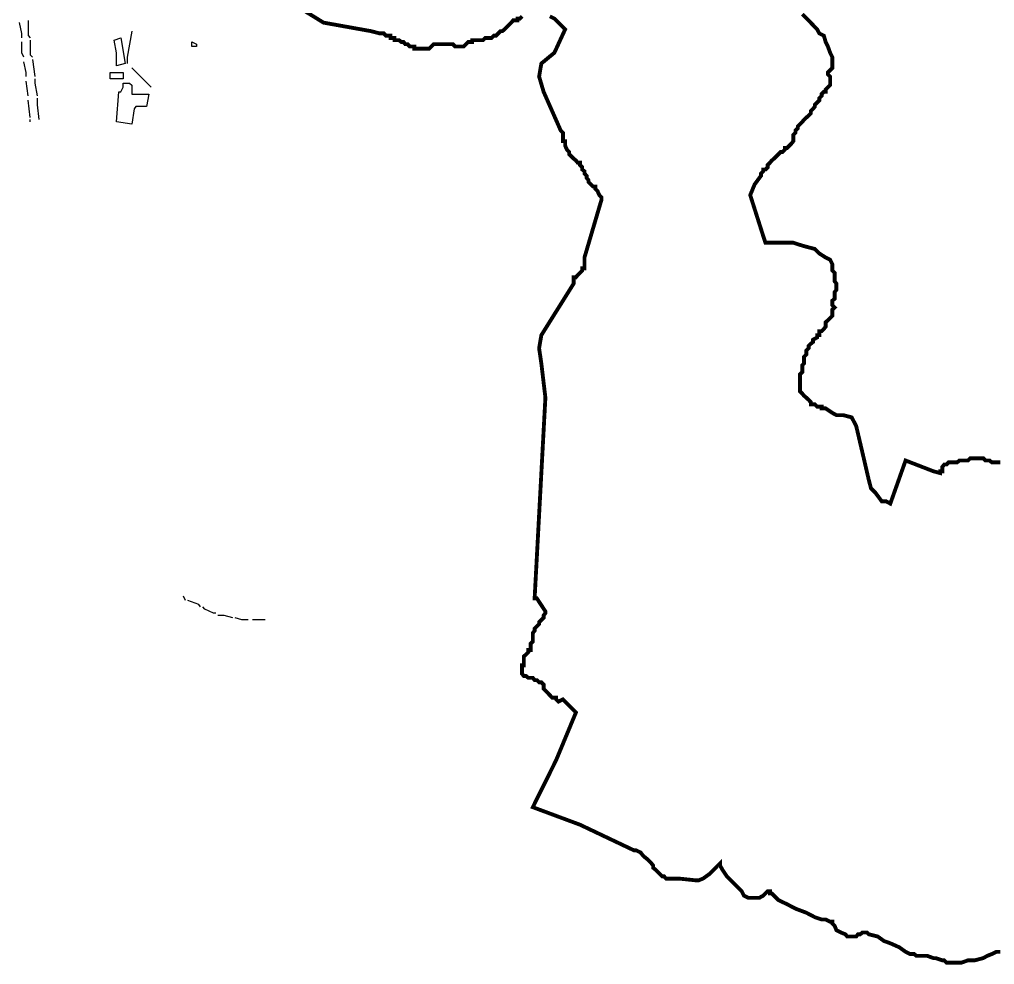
# Model space of a CAD drawing. Header units: millimetres. Extents: x -3588 to 75209, y -3737 to 38254.
# Drawn here: x -2829 to -2216, y 21992 to 22586 of the extents above; entities that cross this region are included whole.
import ezdxf

# ---------------------------------------------------------------- set-up
doc = ezdxf.new("R2010")
doc.units = ezdxf.units.MM
doc.layers.add('P', color=253, linetype='Continuous')

msp = doc.modelspace()

# ---------------------------------------------------------------- linework, layer by layer
at = {"layer": 'P'}
for points, const_width in [([(-2512.642, 22587.508), (-2514.05, 22586.1), (-2515.459, 22586.1), (-2515.459, 22584.963), (-2518.291, 22584.963), (-2519.411, 22583.555), (-2520.836, 22582.147), (-2522.244, 22580.738), (-2523.652, 22579.33), (-2525.061, 22578.194), (-2526.197, 22578.194), (-2527.605, 22576.785), (-2529.014, 22575.377), (-2530.422, 22575.377), (-2531.83, 22573.953), (-2534.375, 22573.953), (-2535.783, 22573.953), (-2537.208, 22572.544), (-2538.616, 22572.544), (-2541.16, 22572.544), (-2542.569, 22572.544), (-2543.977, 22572.544), (-2543.977, 22571.424), (-2545.385, 22571.424), (-2546.522, 22571.424), (-2547.93, 22570.016), (-2549.338, 22568.592), (-2550.747, 22568.592), (-2552.155, 22568.592), (-2554.7, 22568.592), (-2556.108, 22570.016), (-2558.941, 22570.016), (-2561.485, 22570.016), (-2562.894, 22570.016), (-2565.71, 22570.016), (-2566.846, 22570.016), (-2568.255, 22570.016), (-2569.663, 22568.592), (-2571.071, 22567.183), (-2572.48, 22567.183), (-2573.616, 22567.183), (-2575.024, 22567.183), (-2576.433, 22567.183), (-2577.857, 22567.183), (-2579.265, 22567.183), (-2580.386, 22567.183), (-2580.386, 22568.592), (-2581.81, 22568.592), (-2583.218, 22568.592), (-2584.627, 22570.016), (-2586.035, 22570.016), (-2587.171, 22571.424), (-2588.579, 22571.424), (-2589.988, 22572.544), (-2591.396, 22572.544), (-2592.804, 22572.544), (-2592.804, 22573.953), (-2593.941, 22573.953), (-2595.349, 22573.953), (-2595.349, 22575.377), (-2596.757, 22575.377), (-2598.182, 22575.377), (-2599.59, 22576.785), (-2600.71, 22576.785), (-2602.135, 22576.785), (-2607.496, 22578.194), (-2637.407, 22583.555), (-2661.684, 22598.518)], 2.417), ([(-2512.642, 22587.508), (-2514.05, 22586.1), (-2515.459, 22586.1), (-2515.459, 22584.963), (-2518.291, 22584.963), (-2519.411, 22583.555), (-2520.836, 22582.147), (-2522.244, 22580.738), (-2523.652, 22579.33), (-2525.061, 22578.194), (-2526.197, 22578.194), (-2527.605, 22576.785), (-2529.014, 22575.377), (-2530.422, 22575.377), (-2531.83, 22573.953), (-2534.375, 22573.953), (-2535.783, 22573.953), (-2537.208, 22572.544), (-2538.616, 22572.544), (-2541.16, 22572.544), (-2542.569, 22572.544), (-2543.977, 22572.544), (-2543.977, 22571.424), (-2545.385, 22571.424), (-2546.522, 22571.424), (-2547.93, 22570.016), (-2549.338, 22568.592), (-2550.747, 22568.592), (-2552.155, 22568.592), (-2554.7, 22568.592), (-2556.108, 22570.016), (-2558.941, 22570.016), (-2561.485, 22570.016), (-2562.894, 22570.016), (-2565.71, 22570.016), (-2566.846, 22570.016), (-2568.255, 22570.016), (-2569.663, 22568.592), (-2571.071, 22567.183), (-2572.48, 22567.183), (-2573.616, 22567.183), (-2575.024, 22567.183), (-2576.433, 22567.183), (-2577.857, 22567.183), (-2579.265, 22567.183), (-2580.386, 22567.183), (-2580.386, 22568.592), (-2581.81, 22568.592), (-2583.218, 22568.592), (-2584.627, 22570.016), (-2586.035, 22570.016), (-2587.171, 22571.424), (-2588.579, 22571.424), (-2589.988, 22572.544), (-2591.396, 22572.544), (-2592.804, 22572.544), (-2592.804, 22573.953), (-2593.941, 22573.953), (-2595.349, 22573.953), (-2595.349, 22575.377), (-2596.757, 22575.377), (-2598.182, 22575.377), (-2599.59, 22576.785), (-2600.71, 22576.785), (-2602.135, 22576.785), (-2607.496, 22578.194), (-2637.407, 22583.555), (-2661.684, 22598.518)], 1.2), ([(-2336.489, 22588.916), (-2332.536, 22584.963), (-2327.175, 22579.33), (-2325.766, 22576.785), (-2322.95, 22575.377), (-2321.814, 22571.424), (-2320.405, 22568.592), (-2318.997, 22564.639), (-2317.589, 22561.822), (-2317.589, 22560.414), (-2317.589, 22559.005), (-2317.589, 22557.869), (-2317.589, 22555.052), (-2318.997, 22553.628), (-2320.405, 22552.22), (-2320.405, 22551.099), (-2318.997, 22549.691), (-2318.997, 22546.859), (-2318.997, 22545.45), (-2318.997, 22544.314), (-2320.405, 22542.906), (-2321.814, 22541.497), (-2321.814, 22540.089), (-2322.95, 22540.089), (-2324.358, 22538.681), (-2324.358, 22537.544), (-2325.766, 22536.136), (-2325.766, 22534.728), (-2327.175, 22533.303), (-2328.583, 22531.895), (-2328.583, 22530.775), (-2329.719, 22529.366), (-2331.128, 22527.942), (-2331.128, 22526.534), (-2332.536, 22525.125), (-2335.369, 22522.581), (-2336.489, 22521.173), (-2337.913, 22519.764), (-2339.322, 22518.356), (-2339.322, 22517.22), (-2340.73, 22515.811), (-2340.73, 22514.403), (-2342.138, 22512.979), (-2342.138, 22511.57), (-2342.138, 22509.042), (-2343.275, 22507.617), (-2344.683, 22506.209), (-2346.091, 22504.801), (-2347.5, 22504.801), (-2347.5, 22503.664), (-2348.908, 22502.256), (-2350.044, 22502.256), (-2351.452, 22500.848), (-2352.861, 22499.44), (-2354.285, 22498.031), (-2355.693, 22496.895), (-2356.814, 22495.487), (-2358.238, 22494.078), (-2358.238, 22492.654), (-2359.646, 22491.246), (-2361.055, 22491.246), (-2361.055, 22490.125), (-2362.463, 22488.717), (-2362.463, 22487.293), (-2366.416, 22481.931), (-2369.233, 22475.162), (-2361.055, 22449.476), (-2359.646, 22445.235), (-2354.285, 22445.235), (-2347.5, 22445.235), (-2342.138, 22445.235), (-2337.913, 22443.827), (-2333.96, 22442.69), (-2328.583, 22441.282), (-2325.766, 22438.465), (-2321.814, 22435.921), (-2318.997, 22434.512), (-2317.589, 22431.68), (-2317.589, 22430.271), (-2317.589, 22429.151), (-2317.589, 22427.743), (-2316.164, 22426.319), (-2316.164, 22424.91), (-2316.164, 22423.502), (-2316.164, 22422.366), (-2316.164, 22420.957), (-2315.044, 22419.549), (-2315.044, 22418.141), (-2315.044, 22416.732), (-2315.044, 22415.596), (-2316.164, 22414.188), (-2316.164, 22412.779), (-2316.164, 22411.355), (-2316.164, 22409.947), (-2317.589, 22408.826), (-2317.589, 22407.418), (-2317.589, 22405.994), (-2316.164, 22404.586), (-2317.589, 22403.177), (-2317.589, 22400.633), (-2317.589, 22399.224), (-2318.997, 22397.816), (-2320.405, 22396.408), (-2321.814, 22395.271), (-2321.814, 22393.863), (-2321.814, 22392.455), (-2322.95, 22391.03), (-2324.358, 22389.622), (-2325.766, 22389.622), (-2325.766, 22388.502), (-2325.766, 22387.093), (-2327.175, 22387.093), (-2327.175, 22385.669), (-2329.719, 22384.261), (-2329.719, 22382.852), (-2331.128, 22381.716), (-2332.536, 22380.308), (-2332.536, 22378.9), (-2333.96, 22377.491), (-2333.96, 22376.083), (-2333.96, 22374.947), (-2335.369, 22373.538), (-2335.369, 22370.706), (-2335.369, 22369.297), (-2336.489, 22368.177), (-2336.489, 22366.769), (-2336.489, 22365.344), (-2336.489, 22363.936), (-2337.913, 22362.528), (-2337.913, 22361.391), (-2337.913, 22359.983), (-2337.913, 22358.575), (-2337.913, 22355.758), (-2337.913, 22354.622), (-2337.913, 22353.214), (-2337.913, 22351.805), (-2336.489, 22350.381), (-2335.369, 22348.973), (-2333.96, 22347.852), (-2332.536, 22346.444), (-2331.128, 22345.02), (-2331.128, 22343.611), (-2329.719, 22343.611), (-2328.583, 22343.611), (-2327.175, 22342.203), (-2325.766, 22342.203), (-2324.358, 22342.203), (-2324.358, 22341.067), (-2322.95, 22341.067), (-2321.814, 22341.067), (-2317.589, 22338.25), (-2315.044, 22336.842), (-2310.803, 22336.842), (-2305.442, 22335.433), (-2302.625, 22330.056), (-2297.264, 22307.203), (-2294.719, 22296.192), (-2293.311, 22290.831), (-2290.478, 22287.998), (-2286.525, 22282.637), (-2283.709, 22282.637), (-2281.164, 22281.229), (-2271.562, 22308.323), (-2254.07, 22301.554), (-2249.829, 22300.417), (-2249.829, 22301.554), (-2248.421, 22301.554), (-2248.421, 22302.962), (-2248.421, 22304.37), (-2247.284, 22305.795), (-2245.876, 22305.795), (-2244.468, 22307.203), (-2243.059, 22307.203), (-2241.651, 22307.203), (-2240.515, 22307.203), (-2239.106, 22307.203), (-2237.698, 22308.323), (-2236.29, 22308.323), (-2234.865, 22308.323), (-2233.745, 22308.323), (-2232.337, 22308.323), (-2230.912, 22309.731), (-2229.504, 22309.731), (-2228.096, 22309.731), (-2226.96, 22309.731), (-2225.551, 22309.731), (-2224.143, 22309.731), (-2222.735, 22309.731), (-2221.326, 22308.323), (-2220.19, 22308.323), (-2218.782, 22308.323), (-2217.373, 22307.203), (-2212.012, 22307.203)], 2.417), ([(-2336.489, 22588.916), (-2332.536, 22584.963), (-2327.175, 22579.33), (-2325.766, 22576.785), (-2322.95, 22575.377), (-2321.814, 22571.424), (-2320.405, 22568.592), (-2318.997, 22564.639), (-2317.589, 22561.822), (-2317.589, 22560.414), (-2317.589, 22559.005), (-2317.589, 22557.869), (-2317.589, 22555.052), (-2318.997, 22553.628), (-2320.405, 22552.22), (-2320.405, 22551.099), (-2318.997, 22549.691), (-2318.997, 22546.859), (-2318.997, 22545.45), (-2318.997, 22544.314), (-2320.405, 22542.906), (-2321.814, 22541.497), (-2321.814, 22540.089), (-2322.95, 22540.089), (-2324.358, 22538.681), (-2324.358, 22537.544), (-2325.766, 22536.136), (-2325.766, 22534.728), (-2327.175, 22533.303), (-2328.583, 22531.895), (-2328.583, 22530.775), (-2329.719, 22529.366), (-2331.128, 22527.942), (-2331.128, 22526.534), (-2332.536, 22525.125), (-2335.369, 22522.581), (-2336.489, 22521.173), (-2337.913, 22519.764), (-2339.322, 22518.356), (-2339.322, 22517.22), (-2340.73, 22515.811), (-2340.73, 22514.403), (-2342.138, 22512.979), (-2342.138, 22511.57), (-2342.138, 22509.042), (-2343.275, 22507.617), (-2344.683, 22506.209), (-2346.091, 22504.801), (-2347.5, 22504.801), (-2347.5, 22503.664), (-2348.908, 22502.256), (-2350.044, 22502.256), (-2351.452, 22500.848), (-2352.861, 22499.44), (-2354.285, 22498.031), (-2355.693, 22496.895), (-2356.814, 22495.487), (-2358.238, 22494.078), (-2358.238, 22492.654), (-2359.646, 22491.246), (-2361.055, 22491.246), (-2361.055, 22490.125), (-2362.463, 22488.717), (-2362.463, 22487.293), (-2366.416, 22481.931), (-2369.233, 22475.162), (-2361.055, 22449.476), (-2359.646, 22445.235), (-2354.285, 22445.235), (-2347.5, 22445.235), (-2342.138, 22445.235), (-2337.913, 22443.827), (-2333.96, 22442.69), (-2328.583, 22441.282), (-2325.766, 22438.465), (-2321.814, 22435.921), (-2318.997, 22434.512), (-2317.589, 22431.68), (-2317.589, 22430.271), (-2317.589, 22429.151), (-2317.589, 22427.743), (-2316.164, 22426.319), (-2316.164, 22424.91), (-2316.164, 22423.502), (-2316.164, 22422.366), (-2316.164, 22420.957), (-2315.044, 22419.549), (-2315.044, 22418.141), (-2315.044, 22416.732), (-2315.044, 22415.596), (-2316.164, 22414.188), (-2316.164, 22412.779), (-2316.164, 22411.355), (-2316.164, 22409.947), (-2317.589, 22408.826), (-2317.589, 22407.418), (-2317.589, 22405.994), (-2316.164, 22404.586), (-2317.589, 22403.177), (-2317.589, 22400.633), (-2317.589, 22399.224), (-2318.997, 22397.816), (-2320.405, 22396.408), (-2321.814, 22395.271), (-2321.814, 22393.863), (-2321.814, 22392.455), (-2322.95, 22391.03), (-2324.358, 22389.622), (-2325.766, 22389.622), (-2325.766, 22388.502), (-2325.766, 22387.093), (-2327.175, 22387.093), (-2327.175, 22385.669), (-2329.719, 22384.261), (-2329.719, 22382.852), (-2331.128, 22381.716), (-2332.536, 22380.308), (-2332.536, 22378.9), (-2333.96, 22377.491), (-2333.96, 22376.083), (-2333.96, 22374.947), (-2335.369, 22373.538), (-2335.369, 22370.706), (-2335.369, 22369.297), (-2336.489, 22368.177), (-2336.489, 22366.769), (-2336.489, 22365.344), (-2336.489, 22363.936), (-2337.913, 22362.528), (-2337.913, 22361.391), (-2337.913, 22359.983), (-2337.913, 22358.575), (-2337.913, 22355.758), (-2337.913, 22354.622), (-2337.913, 22353.214), (-2337.913, 22351.805), (-2336.489, 22350.381), (-2335.369, 22348.973), (-2333.96, 22347.852), (-2332.536, 22346.444), (-2331.128, 22345.02), (-2331.128, 22343.611), (-2329.719, 22343.611), (-2328.583, 22343.611), (-2327.175, 22342.203), (-2325.766, 22342.203), (-2324.358, 22342.203), (-2324.358, 22341.067), (-2322.95, 22341.067), (-2321.814, 22341.067), (-2317.589, 22338.25), (-2315.044, 22336.842), (-2310.803, 22336.842), (-2305.442, 22335.433), (-2302.625, 22330.056), (-2297.264, 22307.203), (-2294.719, 22296.192), (-2293.311, 22290.831), (-2290.478, 22287.998), (-2286.525, 22282.637), (-2283.709, 22282.637), (-2281.164, 22281.229), (-2271.562, 22308.323), (-2254.07, 22301.554), (-2249.829, 22300.417), (-2249.829, 22301.554), (-2248.421, 22301.554), (-2248.421, 22302.962), (-2248.421, 22304.37), (-2247.284, 22305.795), (-2245.876, 22305.795), (-2244.468, 22307.203), (-2243.059, 22307.203), (-2241.651, 22307.203), (-2240.515, 22307.203), (-2239.106, 22307.203), (-2237.698, 22308.323), (-2236.29, 22308.323), (-2234.865, 22308.323), (-2233.745, 22308.323), (-2232.337, 22308.323), (-2230.912, 22309.731), (-2229.504, 22309.731), (-2228.096, 22309.731), (-2226.96, 22309.731), (-2225.551, 22309.731), (-2224.143, 22309.731), (-2222.735, 22309.731), (-2221.326, 22308.323), (-2220.19, 22308.323), (-2218.782, 22308.323), (-2217.373, 22307.203), (-2212.012, 22307.203)], 1.2), ([(-2212.012, 21999.5), (-2214.541, 21999.5), (-2217.373, 21998.091), (-2220.19, 21996.971), (-2222.735, 21995.547), (-2228.096, 21994.138), (-2229.504, 21994.138), (-2232.337, 21994.138), (-2236.29, 21992.73), (-2240.515, 21992.73), (-2243.059, 21992.73), (-2244.468, 21992.73), (-2245.876, 21992.73), (-2247.284, 21994.138), (-2248.421, 21994.138), (-2252.662, 21995.547), (-2254.07, 21995.547), (-2258.023, 21996.971), (-2260.839, 21996.971), (-2263.384, 21996.971), (-2264.792, 21996.971), (-2266.201, 21998.091), (-2268.745, 21998.091), (-2271.562, 21999.5), (-2275.515, 22002.332), (-2281.164, 22004.861), (-2285.117, 22006.285), (-2289.07, 22009.102), (-2294.719, 22010.51), (-2295.84, 22011.646), (-2297.264, 22011.646), (-2298.672, 22011.646), (-2300.081, 22010.51), (-2301.489, 22010.51), (-2302.625, 22009.102), (-2304.033, 22009.102), (-2305.442, 22009.102), (-2308.258, 22009.102), (-2309.395, 22010.51), (-2312.211, 22011.646), (-2315.044, 22013.055), (-2316.164, 22015.871), (-2317.589, 22017.296), (-2317.589, 22018.416), (-2318.997, 22018.416), (-2321.814, 22019.824), (-2324.358, 22019.824), (-2328.583, 22021.249), (-2333.96, 22024.065), (-2340.73, 22026.61), (-2346.091, 22029.426), (-2351.452, 22031.971), (-2352.861, 22033.379), (-2354.285, 22034.788), (-2355.693, 22036.196), (-2356.814, 22036.196), (-2356.814, 22037.62), (-2358.238, 22037.62), (-2359.646, 22036.196), (-2361.055, 22034.788), (-2363.599, 22033.379), (-2366.416, 22033.379), (-2367.824, 22033.379), (-2370.369, 22033.379), (-2373.185, 22034.788), (-2374.61, 22037.62), (-2377.138, 22040.149), (-2381.379, 22044.39), (-2383.924, 22046.935), (-2386.741, 22051.16), (-2388.149, 22053.704), (-2388.149, 22055.112), (-2394.935, 22048.343), (-2398.887, 22045.51), (-2401.704, 22044.39), (-2403.112, 22044.39), (-2413.835, 22045.51), (-2415.259, 22045.51), (-2416.668, 22045.51), (-2417.788, 22045.51), (-2422.029, 22045.51), (-2423.437, 22046.935), (-2424.573, 22046.935), (-2425.982, 22048.343), (-2427.39, 22049.751), (-2428.798, 22051.16), (-2430.207, 22052.296), (-2430.207, 22053.704), (-2431.343, 22055.112), (-2432.751, 22056.521), (-2434.16, 22057.945), (-2435.584, 22059.065), (-2436.992, 22060.474), (-2438.113, 22061.898), (-2440.945, 22063.306), (-2442.354, 22063.306), (-2476.233, 22079.39), (-2505.872, 22090.401), (-2491.181, 22120.039), (-2478.762, 22149.966), (-2486.956, 22158.144), (-2489.773, 22156.736), (-2491.181, 22158.144), (-2491.181, 22159.281), (-2492.317, 22159.281), (-2493.725, 22159.281), (-2499.087, 22164.93), (-2499.087, 22166.05), (-2499.087, 22167.458), (-2500.511, 22168.883), (-2501.919, 22168.883), (-2503.328, 22170.291), (-2504.736, 22170.291), (-2505.872, 22171.699), (-2507.281, 22171.699), (-2508.689, 22171.699), (-2510.097, 22172.836), (-2511.506, 22172.836), (-2512.642, 22174.244), (-2512.642, 22175.652), (-2512.642, 22178.469), (-2512.642, 22179.605), (-2511.506, 22179.605), (-2511.506, 22182.422), (-2511.506, 22183.846), (-2511.506, 22185.255), (-2510.097, 22186.375), (-2508.689, 22187.783), (-2508.689, 22189.208), (-2507.281, 22189.208), (-2507.281, 22190.616), (-2507.281, 22192.024), (-2507.281, 22193.16), (-2505.872, 22194.569), (-2505.872, 22195.977), (-2505.872, 22197.385), (-2505.872, 22198.794), (-2505.872, 22199.93), (-2504.736, 22201.338), (-2504.736, 22202.747), (-2503.328, 22204.171), (-2501.919, 22205.579), (-2501.919, 22206.7), (-2500.511, 22208.108), (-2499.087, 22209.532), (-2499.087, 22210.941), (-2497.966, 22212.349), (-2497.966, 22213.485), (-2503.328, 22221.663), (-2504.736, 22221.663), (-2497.966, 22347.852), (-2500.511, 22369.297), (-2501.919, 22378.9), (-2500.511, 22387.093), (-2480.186, 22419.549), (-2480.186, 22420.957), (-2480.186, 22422.366), (-2480.186, 22423.502), (-2478.762, 22423.502), (-2477.642, 22424.91), (-2476.233, 22426.319), (-2474.809, 22427.743), (-2474.809, 22429.151), (-2473.401, 22429.151), (-2473.401, 22430.271), (-2473.401, 22431.68), (-2473.401, 22433.104), (-2473.401, 22434.512), (-2473.401, 22435.921), (-2462.678, 22472.329), (-2462.678, 22473.754), (-2464.087, 22475.162), (-2465.223, 22477.706), (-2466.631, 22479.115), (-2466.631, 22480.523), (-2468.04, 22480.523), (-2469.448, 22481.931), (-2470.856, 22483.34), (-2470.856, 22484.476), (-2471.992, 22485.884), (-2471.992, 22487.293), (-2473.401, 22488.717), (-2473.401, 22490.125), (-2474.809, 22491.246), (-2474.809, 22492.654), (-2476.233, 22494.078), (-2476.233, 22495.487), (-2477.642, 22495.487), (-2478.762, 22496.895), (-2480.186, 22498.031), (-2481.595, 22499.44), (-2483.003, 22500.848), (-2483.003, 22502.256), (-2484.411, 22503.664), (-2485.548, 22506.209), (-2485.548, 22507.617), (-2485.548, 22509.042), (-2486.956, 22509.042), (-2486.956, 22510.45), (-2486.956, 22512.979), (-2486.956, 22514.403), (-2488.364, 22515.811), (-2499.087, 22540.089), (-2501.919, 22549.691), (-2500.511, 22557.869), (-2492.317, 22564.639), (-2485.548, 22579.33), (-2488.364, 22582.147), (-2492.317, 22586.1), (-2495.134, 22587.508)], 2.417), ([(-2214.541, 21999.5), (-2217.373, 21998.091), (-2220.19, 21996.971), (-2222.735, 21995.547), (-2228.096, 21994.138), (-2229.504, 21994.138), (-2232.337, 21994.138), (-2236.29, 21992.73), (-2240.515, 21992.73), (-2243.059, 21992.73), (-2244.468, 21992.73), (-2245.876, 21992.73), (-2247.284, 21994.138), (-2248.421, 21994.138), (-2252.662, 21995.547), (-2254.07, 21995.547), (-2258.023, 21996.971), (-2260.839, 21996.971), (-2263.384, 21996.971), (-2264.792, 21996.971), (-2266.201, 21998.091), (-2268.745, 21998.091), (-2271.562, 21999.5), (-2275.515, 22002.332), (-2281.164, 22004.861), (-2285.117, 22006.285), (-2289.07, 22009.102), (-2294.719, 22010.51), (-2295.84, 22011.646), (-2297.264, 22011.646), (-2298.672, 22011.646), (-2300.081, 22010.51), (-2301.489, 22010.51), (-2302.625, 22009.102), (-2304.033, 22009.102), (-2305.442, 22009.102), (-2308.258, 22009.102), (-2309.395, 22010.51), (-2312.211, 22011.646), (-2315.044, 22013.055), (-2316.164, 22015.871), (-2317.589, 22017.296), (-2317.589, 22018.416), (-2318.997, 22018.416), (-2321.814, 22019.824), (-2324.358, 22019.824), (-2328.583, 22021.249), (-2333.96, 22024.065), (-2340.73, 22026.61), (-2346.091, 22029.426), (-2351.452, 22031.971), (-2352.861, 22033.379), (-2354.285, 22034.788), (-2355.693, 22036.196), (-2356.814, 22036.196), (-2356.814, 22037.62), (-2358.238, 22037.62), (-2359.646, 22036.196), (-2361.055, 22034.788), (-2363.599, 22033.379), (-2366.416, 22033.379), (-2367.824, 22033.379), (-2370.369, 22033.379), (-2373.185, 22034.788), (-2374.61, 22037.62), (-2377.138, 22040.149), (-2381.379, 22044.39), (-2383.924, 22046.935), (-2386.741, 22051.16), (-2388.149, 22053.704), (-2388.149, 22055.112), (-2394.935, 22048.343), (-2398.887, 22045.51), (-2401.704, 22044.39), (-2403.112, 22044.39), (-2413.835, 22045.51), (-2415.259, 22045.51), (-2416.668, 22045.51), (-2417.788, 22045.51), (-2422.029, 22045.51), (-2423.437, 22046.935), (-2424.573, 22046.935), (-2425.982, 22048.343), (-2427.39, 22049.751), (-2428.798, 22051.16), (-2430.207, 22052.296), (-2430.207, 22053.704), (-2431.343, 22055.112), (-2432.751, 22056.521), (-2434.16, 22057.945), (-2435.584, 22059.065), (-2436.992, 22060.474), (-2438.113, 22061.898), (-2440.945, 22063.306), (-2442.354, 22063.306), (-2476.233, 22079.39), (-2505.872, 22090.401), (-2491.181, 22120.039), (-2478.762, 22149.966), (-2486.956, 22158.144), (-2489.773, 22156.736), (-2491.181, 22158.144), (-2491.181, 22159.281), (-2492.317, 22159.281), (-2493.725, 22159.281), (-2499.087, 22164.93), (-2499.087, 22166.05), (-2499.087, 22167.458), (-2500.511, 22168.883), (-2501.919, 22168.883), (-2503.328, 22170.291), (-2504.736, 22170.291), (-2505.872, 22171.699), (-2507.281, 22171.699), (-2508.689, 22171.699), (-2510.097, 22172.836), (-2511.506, 22172.836), (-2512.642, 22174.244), (-2512.642, 22175.652), (-2512.642, 22178.469), (-2512.642, 22179.605), (-2511.506, 22179.605), (-2511.506, 22182.422), (-2511.506, 22183.846), (-2511.506, 22185.255), (-2510.097, 22186.375), (-2508.689, 22187.783), (-2508.689, 22189.208), (-2507.281, 22189.208), (-2507.281, 22190.616), (-2507.281, 22192.024), (-2507.281, 22193.16), (-2505.872, 22194.569), (-2505.872, 22195.977), (-2505.872, 22197.385), (-2505.872, 22198.794), (-2505.872, 22199.93), (-2504.736, 22201.338), (-2504.736, 22202.747), (-2503.328, 22204.171), (-2501.919, 22205.579), (-2501.919, 22206.7), (-2500.511, 22208.108), (-2499.087, 22209.532), (-2499.087, 22210.941), (-2497.966, 22212.349), (-2497.966, 22213.485), (-2503.328, 22221.663), (-2504.736, 22221.663), (-2497.966, 22347.852), (-2500.511, 22369.297), (-2501.919, 22378.9), (-2500.511, 22387.093), (-2480.186, 22419.549), (-2480.186, 22420.957), (-2480.186, 22422.366), (-2480.186, 22423.502), (-2478.762, 22423.502), (-2477.642, 22424.91), (-2476.233, 22426.319), (-2474.809, 22427.743), (-2474.809, 22429.151), (-2473.401, 22429.151), (-2473.401, 22430.271), (-2473.401, 22431.68), (-2473.401, 22433.104), (-2473.401, 22434.512), (-2473.401, 22435.921), (-2462.678, 22472.329), (-2462.678, 22473.754), (-2464.087, 22475.162), (-2465.223, 22477.706), (-2466.631, 22479.115), (-2466.631, 22480.523), (-2468.04, 22480.523), (-2469.448, 22481.931), (-2470.856, 22483.34), (-2470.856, 22484.476), (-2471.992, 22485.884), (-2471.992, 22487.293), (-2473.401, 22488.717), (-2473.401, 22490.125), (-2474.809, 22491.246), (-2474.809, 22492.654), (-2476.233, 22494.078), (-2476.233, 22495.487), (-2477.642, 22495.487), (-2478.762, 22496.895), (-2480.186, 22498.031), (-2481.595, 22499.44), (-2483.003, 22500.848), (-2483.003, 22502.256), (-2484.411, 22503.664), (-2485.548, 22506.209), (-2485.548, 22507.617), (-2485.548, 22509.042), (-2486.956, 22509.042), (-2486.956, 22510.45), (-2486.956, 22512.979), (-2486.956, 22514.403), (-2488.364, 22515.811), (-2499.087, 22540.089), (-2501.919, 22549.691), (-2500.511, 22557.869), (-2492.317, 22564.639), (-2485.548, 22579.33), (-2488.364, 22582.147), (-2492.317, 22586.1), (-2495.134, 22587.508)], 1.2)]:
    msp.add_lwpolyline(points, dxfattribs=dict(at, const_width=const_width))
for points in [[(-2827.115, 22573.953), (-2827.115, 22576.785), (-2828.523, 22583.555)], [(-2823.162, 22584.963), (-2823.162, 22583.555), (-2823.162, 22575.377), (-2821.754, 22573.953)], [(-2757.947, 22578.194), (-2759.355, 22570.016), (-2760.779, 22561.822), (-2760.779, 22557.869)], [(-2757.947, 22578.194), (-2759.355, 22570.016), (-2760.779, 22561.822), (-2760.779, 22557.869)], [(-2825.706, 22561.822), (-2827.115, 22564.639), (-2827.115, 22571.424)], [(-2821.754, 22572.544), (-2821.754, 22563.23), (-2820.329, 22561.822)], [(-2767.549, 22564.639), (-2768.957, 22572.544), (-2764.732, 22573.953), (-2762.188, 22557.869), (-2767.549, 22556.461), (-2767.549, 22564.639)], [(-2718.706, 22568.592), (-2720.13, 22568.592), (-2720.13, 22571.424), (-2717.297, 22570.016), (-2717.297, 22568.592), (-2718.706, 22568.592)], [(-2824.282, 22549.691), (-2824.282, 22552.22), (-2825.706, 22559.005)], [(-2820.329, 22560.414), (-2818.921, 22549.691)], [(-2745.816, 22542.906), (-2757.947, 22555.052)], [(-2745.816, 22542.906), (-2757.947, 22555.052)], [(-2823.162, 22537.544), (-2824.282, 22546.859)], [(-2818.921, 22548.267), (-2818.921, 22545.45), (-2817.513, 22537.544)], [(-2767.549, 22548.267), (-2771.502, 22548.267), (-2771.502, 22552.22), (-2763.308, 22552.22), (-2763.308, 22548.267), (-2767.549, 22548.267)], [(-2763.308, 22542.906), (-2763.308, 22545.45), (-2759.355, 22545.45), (-2757.947, 22544.314), (-2757.947, 22538.681), (-2747.224, 22538.681), (-2748.633, 22530.775), (-2753.994, 22530.775), (-2755.402, 22530.775), (-2756.538, 22529.366), (-2757.947, 22519.764), (-2767.549, 22521.173), (-2766.141, 22540.089), (-2764.732, 22540.089), (-2763.308, 22542.906)], [(-2821.754, 22523.989), (-2823.162, 22534.728)], [(-2817.513, 22536.136), (-2817.513, 22531.895)], [(-2817.513, 22531.895), (-2816.376, 22522.581)], [(-2821.754, 22521.173), (-2821.754, 22522.581)], [(-2724.083, 22220.255), (-2725.491, 22223.071)], [(-2714.753, 22216.302), (-2715.889, 22217.71), (-2722.659, 22220.255)], [(-2705.167, 22212.349), (-2706.575, 22212.349), (-2711.936, 22214.893), (-2713.344, 22216.302)], [(-2694.428, 22209.532), (-2699.805, 22210.941), (-2703.758, 22210.941)], [(-2684.842, 22208.108), (-2688.795, 22208.108), (-2693.02, 22209.532)], [(-2674.103, 22208.108), (-2678.056, 22208.108), (-2680.889, 22208.108), (-2682.009, 22208.108)]]:
    msp.add_lwpolyline(points, dxfattribs=at)

doc.saveas('drawing.dxf')
